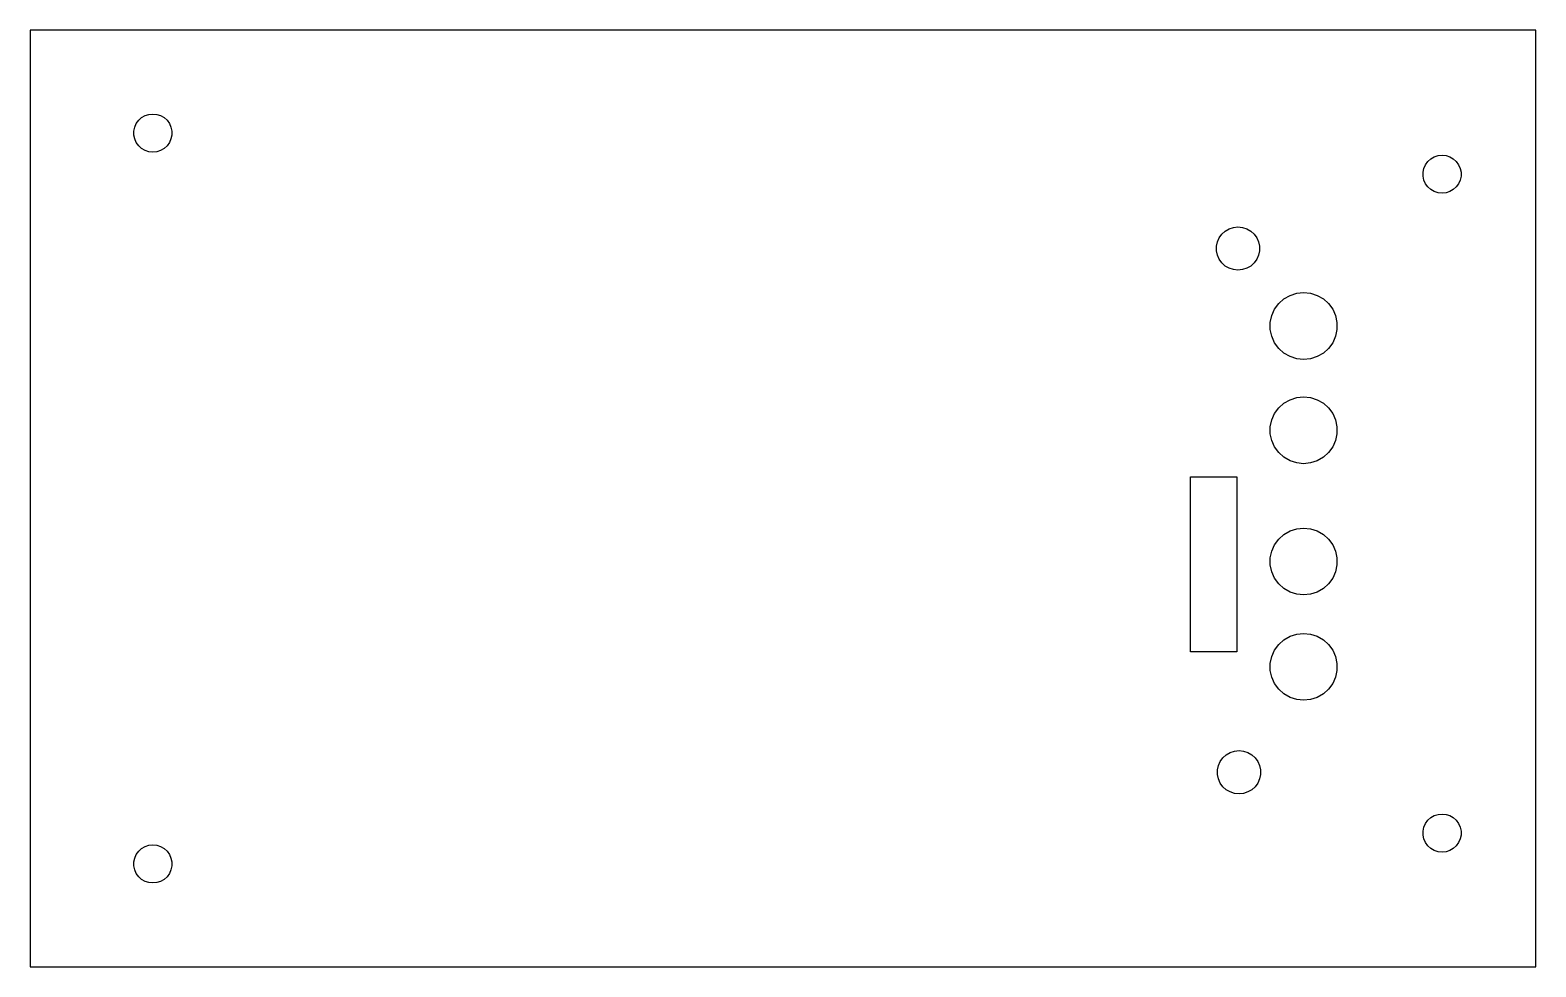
# Model space of a CAD drawing. Extents: x 0 to 146, y 0 to 91.
import ezdxf

# ---------------------------------------------------------------- set-up
doc = ezdxf.new("R2010")
doc.units = 0
doc.layers.add('Layer_1', color=7, linetype='CONTINUOUS')

msp = doc.modelspace()

# ---------------------------------------------------------------- linework, layer by layer
at = {"layer": 'Layer_1', "color": 7}
for points in [[(145.75105, 90.75111), (0.24889, 90.75111), (0.24889, 0.24889), (145.75105, 0.24889)], [(11.725044, 79.00611), (11.358554, 79.12498), (11.024834, 79.31733), (10.738564, 79.57471), (10.512194, 79.88589), (10.355124, 80.23727), (10.274824, 80.61352), (10.274824, 80.9982), (10.355124, 81.37441), (10.512194, 81.72579), (10.738564, 82.03697), (11.024834, 82.29435), (11.358554, 82.48659), (11.725044, 82.60553), (12.108314, 82.64573), (12.491604, 82.60553), (12.858094, 82.48659), (13.191824, 82.29435), (13.478084, 82.03697), (13.704834, 81.72579), (13.861534, 81.37441), (13.941834, 80.9982), (13.941834, 80.61352), (13.861534, 80.23727), (13.704834, 79.88589), (13.478084, 79.57471), (13.191824, 79.31733), (12.858094, 79.12498), (12.491604, 79.00611), (12.108314, 78.96591)], [(136.2984, 75.02799), (135.93266, 75.14686), (135.59893, 75.33921), (135.31191, 75.59659), (135.08554, 75.90777), (134.92922, 76.25916), (134.84862, 76.6354), (134.84862, 77.02008), (134.92922, 77.39633), (135.08554, 77.74771), (135.31191, 78.05889), (135.59893, 78.31627), (135.93266, 78.50851), (136.2984, 78.62745), (136.68207, 78.66765), (137.06577, 78.62745), (137.43152, 78.50851), (137.76524, 78.31627), (138.05226, 78.05889), (138.27863, 77.74771), (138.43495, 77.39633), (138.51555, 77.02008), (138.51555, 76.6354), (138.43495, 76.25916), (138.27863, 75.90777), (138.05226, 75.59659), (137.76524, 75.33921), (137.43152, 75.14686), (137.06577, 75.02799), (136.68207, 74.98779)], [(116.52545, 67.6083), (116.10934, 67.74323), (115.73035, 67.96154), (115.40529, 68.25364), (115.14804, 68.60691), (114.97025, 69.00582), (114.87915, 69.43287), (114.87915, 69.86946), (114.97025, 70.29651), (115.14804, 70.69542), (115.40529, 71.04869), (115.73035, 71.34079), (116.10934, 71.5591), (116.52545, 71.69403), (116.96053, 71.73963), (117.39566, 71.69403), (117.81172, 71.5591), (118.19072, 71.34079), (118.51578, 71.04869), (118.77304, 70.69542), (118.95083, 70.29651), (119.04193, 69.86946), (119.04193, 69.43287), (118.95083, 69.00581), (118.77304, 68.6069), (118.51578, 68.25363), (118.19072, 67.96153), (117.81172, 67.74322), (117.39566, 67.6083), (116.96053, 67.5627)], [(122.63743, 59.0087), (121.99341, 59.21753), (121.40702, 59.55539), (120.90387, 60.0075), (120.50581, 60.55419), (120.23046, 61.1715), (120.0896, 61.83246), (120.0896, 62.50815), (120.23046, 63.16911), (120.50581, 63.78642), (120.90387, 64.33311), (121.40702, 64.78522), (121.99341, 65.12308), (122.63743, 65.33191), (123.31083, 65.40251), (123.98423, 65.33191), (124.62821, 65.12308), (125.2146, 64.78522), (125.71778, 64.33311), (126.1158, 63.78642), (126.39115, 63.16911), (126.53202, 62.50815), (126.53202, 61.83247), (126.39115, 61.1715), (126.1158, 60.5542), (125.71778, 60.0075), (125.2146, 59.55539), (124.62821, 59.21754), (123.98423, 59.00871), (123.31083, 58.93811)], [(122.63743, 48.93212), (121.99341, 49.14095), (121.40702, 49.47881), (120.90387, 49.93093), (120.50581, 50.47762), (120.23046, 51.09492), (120.0896, 51.75588), (120.0896, 52.43157), (120.23046, 53.09253), (120.50581, 53.70984), (120.90387, 54.25653), (121.40702, 54.70864), (121.99341, 55.0465), (122.63743, 55.25533), (123.31083, 55.32593), (123.98423, 55.25533), (124.62821, 55.0465), (125.2146, 54.70864), (125.71778, 54.25653), (126.1158, 53.70984), (126.39115, 53.09253), (126.53202, 52.43157), (126.53202, 51.75588), (126.39115, 51.09492), (126.1158, 50.47762), (125.71778, 49.93093), (125.2146, 49.47881), (124.62821, 49.14095), (123.98423, 48.93212), (123.31083, 48.86152)], [(112.36527, 30.68151), (112.36527, 47.58852), (116.84991, 47.58852), (116.84991, 30.68151)], [(122.63743, 36.25585), (121.99341, 36.46468), (121.40702, 36.80253), (120.90387, 37.25465), (120.50581, 37.80134), (120.23046, 38.41864), (120.0896, 39.07961), (120.0896, 39.75529), (120.23046, 40.41626), (120.50581, 41.03356), (120.90387, 41.58026), (121.40702, 42.03237), (121.99341, 42.37022), (122.63743, 42.57905), (123.31083, 42.64965), (123.98423, 42.57905), (124.62821, 42.37022), (125.2146, 42.03237), (125.71778, 41.58026), (126.1158, 41.03356), (126.39115, 40.41626), (126.53202, 39.75529), (126.53202, 39.07961), (126.39115, 38.41864), (126.1158, 37.80134), (125.71778, 37.25465), (125.2146, 36.80253), (124.62821, 36.46468), (123.98423, 36.25585), (123.31083, 36.18525)], [(122.63743, 26.07385), (121.99341, 26.28268), (121.40702, 26.62053), (120.90387, 27.07265), (120.50581, 27.61934), (120.23046, 28.23665), (120.0896, 28.89761), (120.0896, 29.57329), (120.23046, 30.23426), (120.50581, 30.85156), (120.90387, 31.39826), (121.40702, 31.85037), (121.99341, 32.18823), (122.63743, 32.39705), (123.31083, 32.46765), (123.98423, 32.39705), (124.62821, 32.18823), (125.2146, 31.85037), (125.71778, 31.39826), (126.1158, 30.85156), (126.39115, 30.23426), (126.53202, 29.57329), (126.53202, 28.89761), (126.39115, 28.23665), (126.1158, 27.61934), (125.71778, 27.07265), (125.2146, 26.62053), (124.62821, 26.28268), (123.98423, 26.07385), (123.31083, 26.00325)], [(116.62907, 17.01058), (116.213, 17.1455), (115.83408, 17.36381), (115.50902, 17.65595), (115.25176, 18.00919), (115.07398, 18.40806), (114.98288, 18.83513), (114.98288, 19.27175), (115.07398, 19.69883), (115.25176, 20.0977), (115.50902, 20.45097), (115.83408, 20.74311), (116.21297, 20.96142), (116.62907, 21.09634), (117.06416, 21.14194), (117.49928, 21.09634), (117.91534, 20.96142), (118.29427, 20.74311), (118.61933, 20.45097), (118.87659, 20.0977), (119.05438, 19.69883), (119.14548, 19.27175), (119.14548, 18.83513), (119.05438, 18.40806), (118.87659, 18.00919), (118.61933, 17.65595), (118.29427, 17.36381), (117.91534, 17.1455), (117.49928, 17.01058), (117.06416, 16.96498)], [(136.2984, 11.37811), (135.93266, 11.49698), (135.59893, 11.68929), (135.31191, 11.94667), (135.08554, 12.25785), (134.92922, 12.60924), (134.84862, 12.98548), (134.84862, 13.37012), (134.92922, 13.74636), (135.08554, 14.09774), (135.31191, 14.40893), (135.59893, 14.66631), (135.93266, 14.85866), (136.2984, 14.97753), (136.68207, 15.01773), (137.06577, 14.97753), (137.43152, 14.85866), (137.76524, 14.66631), (138.05226, 14.40893), (138.27863, 14.09774), (138.43495, 13.74636), (138.51555, 13.37012), (138.51555, 12.98548), (138.43495, 12.60924), (138.27863, 12.25785), (138.05226, 11.94667), (137.76524, 11.68929), (137.43152, 11.49698), (137.06577, 11.37811), (136.68207, 11.33791)], [(11.725044, 8.39452), (11.358554, 8.51339), (11.024834, 8.7057), (10.738564, 8.96308), (10.512194, 9.27426), (10.355124, 9.62565), (10.274824, 10.00189), (10.274824, 10.38654), (10.355124, 10.76278), (10.512194, 11.11417), (10.738564, 11.42535), (11.024834, 11.68273), (11.358554, 11.87504), (11.725044, 11.99395), (12.108314, 12.03415), (12.491604, 11.99395), (12.858094, 11.87504), (13.191824, 11.68273), (13.478084, 11.42535), (13.704834, 11.11417), (13.861534, 10.76278), (13.941834, 10.38654), (13.941834, 10.00189), (13.861534, 9.62565), (13.704834, 9.27426), (13.478084, 8.96308), (13.191824, 8.7057), (12.858094, 8.51339), (12.491604, 8.39452), (12.108314, 8.35432)]]:
    msp.add_lwpolyline(points, close=True, dxfattribs=at)

doc.saveas('drawing.dxf')
